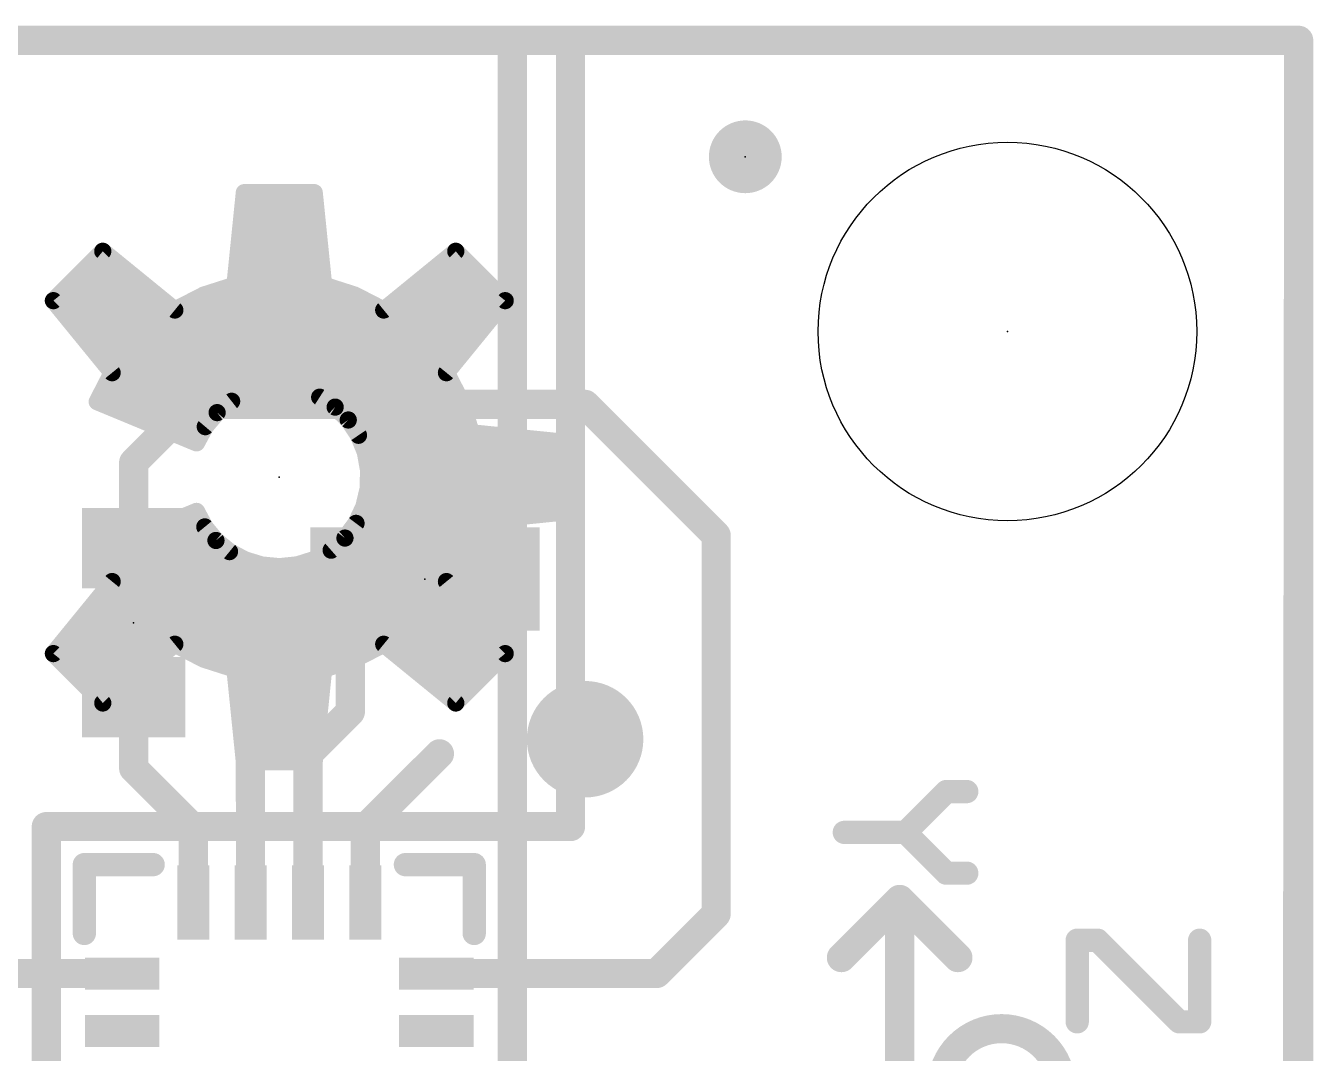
# Model space of a CAD drawing. Extents: x -0.1 to 17.9, y -8.9 to 17.9.
# Drawn here: x 6.68 to 17.91, y 8.95 to 17.91 of the extents above; entities that cross this region are included whole.
import ezdxf

# ---------------------------------------------------------------- set-up
doc = ezdxf.new("R2010")
doc.units = 0
for name, color, linetype in [('1', 12, 'CONTINUOUS'), ('16', 132, 'CONTINUOUS'), ('18', 110, 'CONTINUOUS'), ('20', 53, 'CONTINUOUS'), ('21', 41, 'CONTINUOUS'), ('22', 40, 'CONTINUOUS'), ('23', 53, 'CONTINUOUS'), ('24', 53, 'CONTINUOUS'), ('51', 53, 'CONTINUOUS')]:
    doc.layers.add(name, color=color, linetype=linetype)

# ---------------------------------------------------------------- blocks, each defined once
blk = doc.blocks.new('RECT')
blk.add_solid([(-0.5, -0.5), (0.5, -0.5), (-0.5, 0.5), (0.5, 0.5)])
blk = doc.blocks.new('PIE')
at = {"const_width": 0.5}
blk.add_lwpolyline([(0, -0.25, 1), (0, 0.25, 1), (0, -0.25)], format="xyb", dxfattribs=at)
blk = doc.blocks.new('ROUNDV')
at = {"const_width": 0.5}
blk.add_lwpolyline([(0, -0.25, 1), (0, 0.25, 1), (0, -0.25)], format="xyb", dxfattribs=at)

msp = doc.modelspace()

# ---------------------------------------------------------------- linework, layer by layer
at = {"layer": '1', "const_width": 0.254}
for points in [[(0, 17.78), (17.78, 17.78)], [(17.78, 17.78), (17.78, 0)], [(8.128, 14.605), (7.62, 14.097)], [(11.557, 14.605), (8.128, 14.605)], [(12.7, 13.462), (11.557, 14.605)], [(7.62, 14.097), (7.62, 13.35)], [(12.7, 10.16), (12.7, 13.462)], [(9.51, 11.923), (9.51, 13.081)], [(7.62, 12.05), (7.62, 11.43)], [(8.64, 10.26), (8.636, 12.065)], [(9.14, 11.553), (9.51, 11.923)], [(9.14, 10.26), (9.14, 11.553)], [(9.64, 10.91), (10.287, 11.557)], [(7.62, 11.43), (8.14, 10.91)], [(8.14, 10.91), (8.14, 10.26)], [(9.64, 10.26), (9.64, 10.91)], [(12.18, 9.64), (12.7, 10.16)], [(10.26, 9.64), (10.272, 9.652)], [(5.18, 9.64), (7.52, 9.64)], [(10.26, 9.64), (12.18, 9.64)]]:
    msp.add_lwpolyline(points, dxfattribs=at)
at = {"layer": '1', "const_width": 0.127}
for points in [[(17.8435, 17.78, 1), (17.7165, 17.78)], [(17.78, 17.7165, 1), (17.78, 17.8435)], [(8.128, 14.6685, 1), (8.128, 14.5415)], [(8.1729, 14.5601, 1), (8.0831, 14.6499)], [(11.6019, 14.6499, 1), (11.5121, 14.5601)], [(11.557, 14.5415, 1), (11.557, 14.6685)], [(7.6835, 14.097, 1), (7.5565, 14.097)], [(7.5751, 14.1419, 1), (7.6649, 14.0521)], [(12.7635, 13.462, 1), (12.6365, 13.462)], [(12.6551, 13.4171, 1), (12.7449, 13.5069)], [(7.5565, 13.35, 1), (7.6835, 13.35)], [(9.5735, 13.081, 1), (9.4465, 13.081)], [(7.6835, 12.05, 1), (7.5565, 12.05)], [(8.6995, 12.0651, 1), (8.5725, 12.0649)], [(9.5549, 11.8781, 1), (9.4651, 11.9679)], [(9.4465, 11.923, 1), (9.5735, 11.923)], [(9.2035, 11.553, 1), (9.0765, 11.553)], [(10.3319, 11.5121, 1), (10.2421, 11.6019)], [(9.0951, 11.5979, 1), (9.1849, 11.5081)], [(7.6649, 11.4749, 1), (7.5751, 11.3851)], [(7.5565, 11.43, 1), (7.6835, 11.43)], [(8.2035, 10.91, 1), (8.0765, 10.91)], [(8.0951, 10.8651, 1), (8.1849, 10.9549)], [(9.7035, 10.91, 1), (9.5765, 10.91)], [(9.5951, 10.9549, 1), (9.6849, 10.8651)], [(8.0765, 10.26, 1), (8.2035, 10.26)], [(8.5765, 10.2599, 1), (8.7035, 10.2601)], [(9.0765, 10.26, 1), (9.2035, 10.26)], [(9.5765, 10.26, 1), (9.7035, 10.26)], [(12.6365, 10.16, 1), (12.7635, 10.16)], [(12.7449, 10.1151, 1), (12.6551, 10.2049)], [(10.3169, 9.6071, 1), (10.2271, 9.6969)], [(7.52, 9.5765, 1), (7.52, 9.7035)], [(10.26, 9.7035, 1), (10.26, 9.5765)], [(10.2151, 9.6849, 1), (10.3049, 9.5951)], [(12.1351, 9.6849, 1), (12.2249, 9.5951)], [(12.18, 9.5765, 1), (12.18, 9.7035)]]:
    msp.add_lwpolyline(points, format="xyb", dxfattribs=at)
at = {"layer": '16', "const_width": 0.254}
for points in [[(0, 17.78), (11.43, 17.78)], [(17.78, 17.78), (10.922, 17.78)], [(10.922, 17.78), (10.922, 0)], [(11.43, 17.78), (11.43, 10.922)], [(17.78, 0), (17.78, 17.78)], [(11.43, 10.922), (6.858, 10.922)], [(6.858, 10.922), (6.858, 5.207)]]:
    msp.add_lwpolyline(points, dxfattribs=at)
at = {"layer": '16', "const_width": 0.127}
for points in [[(10.922, 17.8435, 1), (10.922, 17.7165)], [(10.9855, 17.78, 1), (10.8585, 17.78)], [(11.4935, 17.78, 1), (11.3665, 17.78)], [(11.43, 17.7165, 1), (11.43, 17.8435)], [(17.8435, 17.78, 1), (17.7165, 17.78)], [(17.78, 17.7165, 1), (17.78, 17.8435)], [(6.858, 10.9855, 1), (6.858, 10.8585)], [(6.9215, 10.922, 1), (6.7945, 10.922)], [(11.43, 10.8585, 1), (11.43, 10.9855)], [(11.3665, 10.922, 1), (11.4935, 10.922)]]:
    msp.add_lwpolyline(points, format="xyb", dxfattribs=at)
at = {"layer": '20', "const_width": 0.254}
for points in [[(17.78, 17.78), (0, 17.78)], [(17.76, 0), (17.78, 17.78)]]:
    msp.add_lwpolyline(points, dxfattribs=at)
at = {"layer": '20', "const_width": 0.127}
for points in [[(17.8435, 17.7799, 1), (17.7165, 17.7801)], [(17.78, 17.7165, 1), (17.78, 17.8435)]]:
    msp.add_lwpolyline(points, format="xyb", dxfattribs=at)
at = {"layer": '20'}
msp.add_circle((15.24, 15.24), 1.651, dxfattribs=at)
at = {"layer": '21'}
for points, const_width in [([(10.16, 13.1115), (10.16, 13.0505)], 0.4064), ([(7.6505, 12.7), (7.5895, 12.7)], 0.4064), ([(14.3515, 10.8715), (14.7074, 11.2274)], 0.2032), ([(14.7074, 11.2274), (14.8853, 11.2274)], 0.2032), ([(14.3515, 10.8715), (13.8176, 10.8715)], 0.2032), ([(14.7074, 10.5156), (14.3515, 10.8715)], 0.2032), ([(7.79, 10.59), (7.19, 10.59)], 0.2032), ([(7.19, 10.59), (7.19, 9.99)], 0.2032), ([(10.59, 10.59), (9.99, 10.59)], 0.2032), ([(10.59, 9.99), (10.59, 10.59)], 0.2032), ([(14.8853, 10.5156), (14.7074, 10.5156)], 0.2032), ([(14.3002, 10.287), (13.7922, 9.779)], 0.254), ([(14.3002, 7.747), (14.3002, 10.287)], 0.254), ([(14.3002, 10.287), (14.8082, 9.779)], 0.254), ([(15.8487, 9.2192), (15.8487, 9.931)], 0.2032), ([(15.8487, 9.931), (16.0266, 9.931)], 0.2032), ([(16.0266, 9.931), (16.7385, 9.2192)], 0.2032), ([(16.9164, 9.2192), (16.9164, 9.931)], 0.2032), ([(16.7385, 9.2192), (16.9164, 9.2192)], 0.2032)]:
    msp.add_lwpolyline(points, dxfattribs=dict(at, const_width=const_width))
for points, const_width in [([(10.2616, 13.1115, 1), (10.0584, 13.1115)], 0.2032), ([(10.0584, 13.0505, 1), (10.2616, 13.0505)], 0.2032), ([(7.5895, 12.8016, 1), (7.5895, 12.5984)], 0.2032), ([(7.6505, 12.5984, 1), (7.6505, 12.8016)], 0.2032), ([(14.7074, 11.2782, 1), (14.7074, 11.1766)], 0.1016), ([(14.7433, 11.1915, 1), (14.6714, 11.2633)], 0.1016), ([(14.8853, 11.1766, 1), (14.8853, 11.2782)], 0.1016), ([(13.8176, 10.9223, 1), (13.8176, 10.8207)], 0.1016), ([(14.3874, 10.9074, 1), (14.3155, 10.8356)], 0.1016), ([(14.3155, 10.9074, 1), (14.3874, 10.8356)], 0.1016), ([(14.3515, 10.8207, 1), (14.3515, 10.9223)], 0.1016), ([(7.19, 10.6408, 1), (7.19, 10.5392)], 0.1016), ([(7.2408, 10.59, 1), (7.1392, 10.59)], 0.1016), ([(7.79, 10.5392, 1), (7.79, 10.6408)], 0.1016), ([(9.99, 10.6408, 1), (9.99, 10.5392)], 0.1016), ([(10.6408, 10.59, 1), (10.5392, 10.59)], 0.1016), ([(10.59, 10.5392, 1), (10.59, 10.6408)], 0.1016), ([(14.7074, 10.5664, 1), (14.7074, 10.4648)], 0.1016), ([(14.6714, 10.4797, 1), (14.7433, 10.5515)], 0.1016), ([(14.8853, 10.4648, 1), (14.8853, 10.5664)], 0.1016), ([(14.3637, 10.287, 1), (14.2367, 10.287)], 0.127), ([(14.3451, 10.3319, 1), (14.2553, 10.2421)], 0.127), ([(14.3451, 10.2421, 1), (14.2553, 10.3319)], 0.127), ([(7.1392, 9.99, 1), (7.2408, 9.99)], 0.1016), ([(10.5392, 9.99, 1), (10.6408, 9.99)], 0.1016), ([(15.8995, 9.931, 1), (15.7979, 9.931)], 0.1016), ([(15.8487, 9.9818, 1), (15.8487, 9.8802)], 0.1016), ([(16.0626, 9.9669, 1), (15.9907, 9.8951)], 0.1016), ([(16.0266, 9.8802, 1), (16.0266, 9.9818)], 0.1016), ([(16.9672, 9.931, 1), (16.8656, 9.931)], 0.1016), ([(13.7473, 9.8239, 1), (13.8371, 9.7341)], 0.127), ([(14.7633, 9.7341, 1), (14.8531, 9.8239)], 0.127), ([(16.7385, 9.27, 1), (16.7385, 9.1684)], 0.1016), ([(16.9164, 9.1684, 1), (16.9164, 9.27)], 0.1016), ([(15.1892, 8.1124, 1), (15.1892, 9.1596, 1), (15.1892, 8.1124)], 0.254), ([(15.7979, 9.2192, 1), (15.8995, 9.2192)], 0.1016), ([(16.7025, 9.1833, 1), (16.7744, 9.2551)], 0.1016), ([(16.8656, 9.2192, 1), (16.9672, 9.2192)], 0.1016)]:
    msp.add_lwpolyline(points, format="xyb", dxfattribs=dict(at, const_width=const_width))
at = {"layer": '22', "const_width": 0.15}
for points in [[(8.5034, 15.6447), (8.5853, 16.4514)], [(8.5853, 16.4514), (9.1947, 16.4514)], [(9.1947, 16.4514), (9.2766, 15.6447)], [(8.575, 16.35), (9.205, 16.35)], [(8.5598, 16.2), (9.2202, 16.2)], [(8.5445, 16.05), (9.2355, 16.05)], [(6.92, 15.5092), (7.3508, 15.94)], [(7.3108, 15.9), (7.3999, 15.9)], [(7.3508, 15.94), (7.9792, 15.4276)], [(8.5293, 15.9), (9.2507, 15.9)], [(9.8008, 15.4276), (10.4292, 15.94)], [(10.3801, 15.9), (10.4692, 15.9)], [(10.4292, 15.94), (10.86, 15.5092)], [(7.1608, 15.75), (7.5838, 15.75)], [(8.2323, 15.5579), (8.5034, 15.6447)], [(8.5141, 15.75), (9.2659, 15.75)], [(9.2766, 15.6447), (9.5477, 15.5579)], [(10.1962, 15.75), (10.6192, 15.75)], [(7.0108, 15.6), (7.7678, 15.6)], [(7.9792, 15.4276), (8.2323, 15.5579)], [(8.3637, 15.6), (9.4163, 15.6)], [(9.5477, 15.5579), (9.8008, 15.4276)], [(10.0122, 15.6), (10.7692, 15.6)], [(7.4324, 14.8808), (6.92, 15.5092)], [(6.9683, 15.45), (7.9517, 15.45)], [(8.0227, 15.45), (9.7573, 15.45)], [(9.8283, 15.45), (10.8117, 15.45)], [(10.86, 15.5092), (10.3476, 14.8808)], [(7.0906, 15.3), (10.6894, 15.3)], [(7.2129, 15.15), (10.5671, 15.15)], [(7.3352, 15), (10.4448, 15)], [(7.302, 14.6278), (7.4324, 14.8808)], [(10.3476, 14.8808), (10.4779, 14.6277)], [(7.4165, 14.85), (10.3635, 14.85)], [(8.9338, 14.75), (8.7736, 14.7425)], [(9.0922, 14.7246), (8.9338, 14.75)], [(7.3392, 14.7), (8.6132, 14.7)], [(8.6182, 14.7025), (8.4744, 14.6315)], [(8.7736, 14.7425), (8.6182, 14.7025)], [(9.2421, 14.6674), (9.0922, 14.7246)], [(9.1568, 14.7), (10.4407, 14.7)], [(9.3771, 14.5808), (9.2421, 14.6674)], [(8.1682, 14.269), (7.302, 14.6278)], [(7.4898, 14.55), (8.3701, 14.55)], [(8.348, 14.5327), (8.2445, 14.4101)], [(8.4744, 14.6315), (8.348, 14.5327)], [(9.4916, 14.4684), (9.3771, 14.5808)], [(9.4085, 14.55), (10.5028, 14.55)], [(10.4779, 14.6277), (10.5647, 14.3566)], [(8.2445, 14.4101), (8.1682, 14.269)], [(9.5808, 14.335), (9.4916, 14.4684)], [(7.8519, 14.4), (8.239, 14.4)], [(9.5374, 14.4), (10.5508, 14.4)], [(9.6408, 14.1863), (9.5808, 14.335)], [(10.5647, 14.3566), (11.3714, 14.2747)], [(9.6151, 14.25), (11.3714, 14.25)], [(9.6691, 14.0284), (9.6408, 14.1863)], [(11.3714, 14.2747), (11.3714, 13.6653)], [(9.6562, 14.1), (11.3714, 14.1)], [(9.6646, 13.868), (9.6691, 14.0284)], [(9.6274, 13.7119), (9.6646, 13.868)], [(9.6669, 13.95), (11.3714, 13.95)], [(9.6484, 13.8), (11.3714, 13.8)], [(7.302, 13.3122), (8.1682, 13.671)], [(8.1175, 13.65), (8.1794, 13.65)], [(8.1682, 13.671), (8.2404, 13.5359)], [(9.5592, 13.5668), (9.6274, 13.7119)], [(9.5983, 13.65), (11.2207, 13.65)], [(11.3714, 13.6653), (10.5647, 13.5834)], [(8.2404, 13.5359), (8.3375, 13.4175)], [(9.4627, 13.4386), (9.5592, 13.5668)], [(10.5647, 13.5834), (10.4779, 13.3123)], [(7.7554, 13.5), (8.2699, 13.5)], [(8.3375, 13.4175), (8.4559, 13.3204)], [(9.3421, 13.3328), (9.4627, 13.4386)], [(9.5089, 13.5), (10.538, 13.5)], [(7.4324, 13.0592), (7.302, 13.3122)], [(7.3933, 13.35), (8.4198, 13.35)], [(8.4559, 13.3204), (8.591, 13.2482)], [(9.2024, 13.2539), (9.3421, 13.3328)], [(9.3617, 13.35), (10.49, 13.35)], [(10.4779, 13.3123), (10.3476, 13.0592)], [(7.3598, 13.2), (8.7752, 13.2)], [(8.591, 13.2482), (8.7376, 13.2037)], [(8.7376, 13.2037), (8.89, 13.1887)], [(8.89, 13.1887), (9.0496, 13.2052)], [(8.9995, 13.2), (10.4201, 13.2)], [(9.0496, 13.2052), (9.2024, 13.2539)], [(6.92, 12.4308), (7.4324, 13.0592)], [(7.4249, 13.05), (10.3551, 13.05)], [(10.3476, 13.0592), (10.86, 12.4308)], [(7.3026, 12.9), (10.4774, 12.9)], [(7.1803, 12.75), (10.5997, 12.75)], [(7.058, 12.6), (10.722, 12.6)], [(7.9792, 12.5124), (7.3508, 12)], [(8.2323, 12.3821), (7.9792, 12.5124)], [(9.8008, 12.5124), (9.5477, 12.3821)], [(10.4292, 12), (9.8008, 12.5124)], [(7.3508, 12), (6.92, 12.4308)], [(6.9357, 12.45), (7.9027, 12.45)], [(8.1004, 12.45), (9.6796, 12.45)], [(9.8773, 12.45), (10.8443, 12.45)], [(10.86, 12.4308), (10.4292, 12)], [(7.0508, 12.3), (7.7187, 12.3)], [(8.5034, 12.2953), (8.2323, 12.3821)], [(8.4887, 12.3), (9.2913, 12.3)], [(8.5853, 11.4886), (8.5034, 12.2953)], [(9.2766, 12.2953), (9.1947, 11.4886)], [(9.5477, 12.3821), (9.2766, 12.2953)], [(10.0613, 12.3), (10.7292, 12.3)], [(7.2008, 12.15), (7.5348, 12.15)], [(8.5182, 12.15), (9.2619, 12.15)], [(10.2452, 12.15), (10.5792, 12.15)], [(8.5334, 12), (9.2466, 12)], [(8.5486, 11.85), (9.2314, 11.85)], [(8.5638, 11.7), (9.2162, 11.7)], [(8.5791, 11.55), (9.2009, 11.55)], [(9.1947, 11.4886), (8.5853, 11.4886)]]:
    msp.add_lwpolyline(points, dxfattribs=at)
at = {"layer": '22', "const_width": 0.075}
for points in [[(8.5853, 16.4889, 1), (8.5853, 16.4139)], [(8.6226, 16.4476, 1), (8.548, 16.4552)], [(9.232, 16.4552, 1), (9.1574, 16.4476)], [(9.1947, 16.4139, 1), (9.1947, 16.4889)], [(8.575, 16.3875, 1), (8.575, 16.3125)], [(9.205, 16.3125, 1), (9.205, 16.3875)], [(8.5598, 16.2375, 1), (8.5598, 16.1625)], [(9.2202, 16.1625, 1), (9.2202, 16.2375)], [(8.5445, 16.0875, 1), (8.5445, 16.0125)], [(9.2355, 16.0125, 1), (9.2355, 16.0875)], [(7.3108, 15.9375, 1), (7.3108, 15.8625)], [(7.3745, 15.9691, 1), (7.3271, 15.9109)], [(7.3773, 15.9135, 1), (7.3243, 15.9665)], [(7.3999, 15.8625, 1), (7.3999, 15.9375)], [(8.5293, 15.9375, 1), (8.5293, 15.8625)], [(9.2507, 15.8625, 1), (9.2507, 15.9375)], [(10.3801, 15.9375, 1), (10.3801, 15.8625)], [(10.4557, 15.9665, 1), (10.4027, 15.9135)], [(10.4529, 15.9109, 1), (10.4055, 15.9691)], [(10.4692, 15.8625, 1), (10.4692, 15.9375)], [(7.1608, 15.7875, 1), (7.1608, 15.7125)], [(7.5838, 15.7125, 1), (7.5838, 15.7875)], [(8.5141, 15.7875, 1), (8.5141, 15.7125)], [(8.5148, 15.609, 1), (8.492, 15.6804)], [(9.288, 15.6804, 1), (9.2652, 15.609)], [(9.2659, 15.7125, 1), (9.2659, 15.7875)], [(10.1962, 15.7875, 1), (10.1962, 15.7125)], [(10.6192, 15.7125, 1), (10.6192, 15.7875)], [(7.0108, 15.6375, 1), (7.0108, 15.5625)], [(7.7678, 15.5625, 1), (7.7678, 15.6375)], [(8.2208, 15.5936, 1), (8.2437, 15.5222)], [(8.2494, 15.5246, 1), (8.2151, 15.5913)], [(8.3637, 15.6375, 1), (8.3637, 15.5625)], [(8.4661, 15.6485, 1), (8.5407, 15.6409)], [(9.2393, 15.6409, 1), (9.3139, 15.6485)], [(9.4163, 15.5625, 1), (9.4163, 15.6375)], [(9.5649, 15.5913, 1), (9.5306, 15.5246)], [(9.5363, 15.5222, 1), (9.5592, 15.5936)], [(10.0122, 15.6375, 1), (10.0122, 15.5625)], [(10.7692, 15.5625, 1), (10.7692, 15.6375)], [(6.9491, 15.5329, 1), (6.8909, 15.4855)], [(6.8935, 15.5357, 1), (6.9465, 15.4827)], [(6.9683, 15.4875, 1), (6.9683, 15.4125)], [(7.962, 15.4609, 1), (7.9964, 15.3943)], [(7.9517, 15.4125, 1), (7.9517, 15.4875)], [(8.0227, 15.4875, 1), (8.0227, 15.4125)], [(9.7573, 15.4125, 1), (9.7573, 15.4875)], [(9.7836, 15.3943, 1), (9.818, 15.4609)], [(9.8283, 15.4875, 1), (9.8283, 15.4125)], [(10.8117, 15.4125, 1), (10.8117, 15.4875)], [(10.8891, 15.4855, 1), (10.8309, 15.5329)], [(10.8335, 15.4827, 1), (10.8865, 15.5357)], [(7.9555, 15.3985, 1), (8.0029, 15.4567)], [(9.7771, 15.4567, 1), (9.8245, 15.3985)], [(7.0906, 15.3375, 1), (7.0906, 15.2625)], [(10.6894, 15.2625, 1), (10.6894, 15.3375)], [(7.2129, 15.1875, 1), (7.2129, 15.1125)], [(10.5671, 15.1125, 1), (10.5671, 15.1875)], [(7.3352, 15.0375, 1), (7.3352, 14.9625)], [(10.4448, 14.9625, 1), (10.4448, 15.0375)], [(7.4657, 14.8636, 1), (7.3991, 14.898)], [(7.4033, 14.8571, 1), (7.4615, 14.9045)], [(10.3809, 14.898, 1), (10.3143, 14.8636)], [(10.3185, 14.9045, 1), (10.3767, 14.8571)], [(7.4165, 14.8875, 1), (7.4165, 14.8125)], [(8.9398, 14.7871, 1), (8.9279, 14.713)], [(8.9356, 14.7126, 1), (8.9321, 14.7875)], [(10.3635, 14.8125, 1), (10.3635, 14.8875)], [(7.3392, 14.7375, 1), (7.3392, 14.6625)], [(8.6089, 14.7388, 1), (8.6276, 14.6662)], [(8.6348, 14.6688, 1), (8.6017, 14.7361)], [(8.6132, 14.6625, 1), (8.6132, 14.7375)], [(8.7718, 14.78, 1), (8.7753, 14.7051)], [(8.7829, 14.7062, 1), (8.7642, 14.7789)], [(9.1056, 14.7597, 1), (9.0789, 14.6896)], [(9.0863, 14.6876, 1), (9.0982, 14.7617)], [(9.1568, 14.7375, 1), (9.1568, 14.6625)], [(9.2624, 14.699, 1), (9.2219, 14.6359)], [(9.2287, 14.6324, 1), (9.2555, 14.7025)], [(10.4407, 14.6625, 1), (10.4407, 14.7375)], [(7.3164, 14.6624, 1), (7.2876, 14.5932)], [(7.2687, 14.645, 1), (7.3353, 14.6106)], [(7.4898, 14.5875, 1), (7.4898, 14.5125)], [(8.3249, 14.5622, 1), (8.3711, 14.5032)], [(8.3766, 14.5085, 1), (8.3193, 14.5569)], [(8.3701, 14.5125, 1), (8.3701, 14.5875)], [(8.4578, 14.6652, 1), (8.4909, 14.5979)], [(8.4975, 14.602, 1), (8.4513, 14.6611)], [(9.4034, 14.6076, 1), (9.3509, 14.554)], [(9.3569, 14.5492, 1), (9.3974, 14.6124)], [(9.4085, 14.5875, 1), (9.4085, 14.5125)], [(10.5136, 14.6392, 1), (10.4422, 14.6163)], [(10.4446, 14.6106, 1), (10.5113, 14.6449)], [(10.5028, 14.5125, 1), (10.5028, 14.5875)], [(8.2775, 14.3923, 1), (8.2115, 14.428)], [(9.5228, 14.4893, 1), (9.4604, 14.4476)], [(9.4654, 14.4417, 1), (9.5179, 14.4952)], [(7.8519, 14.4375, 1), (7.8519, 14.3625)], [(8.2158, 14.4343, 1), (8.2731, 14.3859)], [(8.239, 14.3625, 1), (8.239, 14.4375)], [(9.5374, 14.4375, 1), (9.5374, 14.3625)], [(9.6155, 14.3491, 1), (9.546, 14.321)], [(9.5496, 14.3142, 1), (9.6119, 14.3559)], [(10.5685, 14.3939, 1), (10.5609, 14.3193)], [(10.529, 14.3452, 1), (10.6004, 14.368)], [(10.5508, 14.3625, 1), (10.5508, 14.4375)], [(8.1352, 14.2868, 1), (8.2012, 14.2512)], [(8.1538, 14.2344, 1), (8.1826, 14.3036)], [(9.6151, 14.2875, 1), (9.6151, 14.2125)], [(9.6777, 14.1929, 1), (9.6038, 14.1796)], [(11.4089, 14.2747, 1), (11.3339, 14.2747)], [(11.3676, 14.2374, 1), (11.3752, 14.312)], [(11.3714, 14.2125, 1), (11.3714, 14.2875)], [(9.606, 14.1722, 1), (9.6755, 14.2003)], [(9.6562, 14.1375, 1), (9.6562, 14.0625)], [(11.3714, 14.0625, 1), (11.3714, 14.1375)], [(9.7066, 14.0273, 1), (9.6316, 14.0294)], [(9.6322, 14.0217, 1), (9.706, 14.035)], [(9.7011, 13.8593, 1), (9.6281, 13.8767)], [(9.6669, 13.9875, 1), (9.6669, 13.9125)], [(11.3714, 13.9125, 1), (11.3714, 13.9875)], [(9.6484, 13.8375, 1), (9.6484, 13.7625)], [(9.6271, 13.869, 1), (9.7021, 13.8669)], [(11.3714, 13.7625, 1), (11.3714, 13.8375)], [(8.1175, 13.6875, 1), (8.1175, 13.6125)], [(8.2013, 13.6887, 1), (8.1351, 13.6533)], [(8.1826, 13.6364, 1), (8.1538, 13.7056)], [(8.1794, 13.6125, 1), (8.1794, 13.6875)], [(9.5983, 13.6875, 1), (9.5983, 13.6125)], [(9.591, 13.7206, 1), (9.6639, 13.7032)], [(9.6614, 13.696, 1), (9.5935, 13.7279)], [(11.2207, 13.6125, 1), (11.2207, 13.6875)], [(11.3339, 13.6653, 1), (11.4089, 13.6653)], [(11.3752, 13.628, 1), (11.3676, 13.7026)], [(8.2694, 13.5597, 1), (8.2114, 13.5121)], [(8.2073, 13.5182, 1), (8.2735, 13.5536)], [(9.5252, 13.5827, 1), (9.5931, 13.5508)], [(9.5891, 13.5442, 1), (9.5292, 13.5893)], [(10.5609, 13.6207, 1), (10.5685, 13.5461)], [(10.6004, 13.572, 1), (10.529, 13.5948)], [(7.7554, 13.5375, 1), (7.7554, 13.4625)], [(8.2699, 13.4625, 1), (8.2699, 13.5375)], [(8.3613, 13.4465, 1), (8.3138, 13.3885)], [(8.3086, 13.3937, 1), (8.3665, 13.4413)], [(9.4328, 13.4611, 1), (9.4927, 13.416)], [(9.4874, 13.4104, 1), (9.438, 13.4668)], [(9.5089, 13.5375, 1), (9.5089, 13.4625)], [(10.538, 13.4625, 1), (10.538, 13.5375)], [(7.3353, 13.3294, 1), (7.2687, 13.295)], [(7.2876, 13.3468, 1), (7.3164, 13.2776)], [(7.3933, 13.3875, 1), (7.3933, 13.3125)], [(8.4736, 13.3534, 1), (8.4383, 13.2873)], [(8.4198, 13.3125, 1), (8.4198, 13.3875)], [(8.4322, 13.2914, 1), (8.4797, 13.3493)], [(9.3174, 13.361, 1), (9.3668, 13.3046)], [(9.3605, 13.3001, 1), (9.3237, 13.3654)], [(9.3617, 13.3875, 1), (9.3617, 13.3125)], [(10.5113, 13.2951, 1), (10.4446, 13.3294)], [(10.49, 13.3125, 1), (10.49, 13.3875)], [(7.3598, 13.2375, 1), (7.3598, 13.1625)], [(8.6019, 13.284, 1), (8.5801, 13.2123)], [(8.5733, 13.2151, 1), (8.6087, 13.2812)], [(8.7413, 13.241, 1), (8.7339, 13.1664)], [(8.7267, 13.1678, 1), (8.7485, 13.2396)], [(8.7752, 13.1625, 1), (8.7752, 13.2375)], [(8.8861, 13.226, 1), (8.8939, 13.1514)], [(8.8863, 13.1514, 1), (8.8937, 13.226)], [(8.9995, 13.2375, 1), (8.9995, 13.1625)], [(9.0382, 13.2409, 1), (9.061, 13.1694)], [(9.0534, 13.1679, 1), (9.0457, 13.2425)], [(9.184, 13.2865, 1), (9.2209, 13.2212)], [(9.2138, 13.2182, 1), (9.191, 13.2896)], [(10.4201, 13.1625, 1), (10.4201, 13.2375)], [(10.4422, 13.3237, 1), (10.5136, 13.3008)], [(7.4249, 13.0875, 1), (7.4249, 13.0125)], [(7.3991, 13.042, 1), (7.4657, 13.0764)], [(7.4615, 13.0355, 1), (7.4033, 13.0829)], [(10.3767, 13.0829, 1), (10.3185, 13.0355)], [(10.3143, 13.0764, 1), (10.3809, 13.042)], [(10.3551, 13.0125, 1), (10.3551, 13.0875)], [(7.3026, 12.9375, 1), (7.3026, 12.8625)], [(10.4774, 12.8625, 1), (10.4774, 12.9375)], [(7.1803, 12.7875, 1), (7.1803, 12.7125)], [(10.5997, 12.7125, 1), (10.5997, 12.7875)], [(7.058, 12.6375, 1), (7.058, 12.5625)], [(7.9964, 12.5457, 1), (7.962, 12.4791)], [(8.0029, 12.4833, 1), (7.9555, 12.5415)], [(9.8245, 12.5415, 1), (9.7771, 12.4833)], [(9.818, 12.4791, 1), (9.7836, 12.5457)], [(10.722, 12.5625, 1), (10.722, 12.6375)], [(6.9465, 12.4573, 1), (6.8935, 12.4043)], [(6.8909, 12.4545, 1), (6.9491, 12.4071)], [(6.9357, 12.4875, 1), (6.9357, 12.4125)], [(7.9027, 12.4125, 1), (7.9027, 12.4875)], [(8.1004, 12.4875, 1), (8.1004, 12.4125)], [(9.6796, 12.4125, 1), (9.6796, 12.4875)], [(9.8773, 12.4875, 1), (9.8773, 12.4125)], [(10.8309, 12.4071, 1), (10.8891, 12.4545)], [(10.8865, 12.4043, 1), (10.8335, 12.4573)], [(10.8443, 12.4125, 1), (10.8443, 12.4875)], [(7.0508, 12.3375, 1), (7.0508, 12.2625)], [(7.7187, 12.2625, 1), (7.7187, 12.3375)], [(8.2437, 12.4178, 1), (8.2208, 12.3464)], [(8.2151, 12.3487, 1), (8.2494, 12.4154)], [(8.4887, 12.3375, 1), (8.4887, 12.2625)], [(8.5407, 12.2991, 1), (8.4661, 12.2915)], [(8.492, 12.2596, 1), (8.5148, 12.331)], [(9.2652, 12.331, 1), (9.288, 12.2596)], [(9.3139, 12.2915, 1), (9.2393, 12.2991)], [(9.2913, 12.2625, 1), (9.2913, 12.3375)], [(9.5306, 12.4154, 1), (9.5649, 12.3487)], [(9.5592, 12.3464, 1), (9.5363, 12.4178)], [(10.0613, 12.3375, 1), (10.0613, 12.2625)], [(10.7292, 12.2625, 1), (10.7292, 12.3375)], [(7.2008, 12.1875, 1), (7.2008, 12.1125)], [(7.5348, 12.1125, 1), (7.5348, 12.1875)], [(8.5182, 12.1875, 1), (8.5182, 12.1125)], [(9.2619, 12.1125, 1), (9.2619, 12.1875)], [(10.2452, 12.1875, 1), (10.2452, 12.1125)], [(10.5792, 12.1125, 1), (10.5792, 12.1875)], [(7.3271, 12.0291, 1), (7.3745, 11.9709)], [(7.3243, 11.9735, 1), (7.3773, 12.0265)], [(8.5334, 12.0375, 1), (8.5334, 11.9625)], [(9.2466, 11.9625, 1), (9.2466, 12.0375)], [(10.4027, 12.0265, 1), (10.4557, 11.9735)], [(10.4055, 11.9709, 1), (10.4529, 12.0291)], [(8.5486, 11.8875, 1), (8.5486, 11.8125)], [(9.2314, 11.8125, 1), (9.2314, 11.8875)], [(8.5638, 11.7375, 1), (8.5638, 11.6625)], [(9.2162, 11.6625, 1), (9.2162, 11.7375)], [(8.5791, 11.5875, 1), (8.5791, 11.5125)], [(9.2009, 11.5125, 1), (9.2009, 11.5875)], [(8.5853, 11.5261, 1), (8.5853, 11.4511)], [(8.548, 11.4848, 1), (8.6226, 11.4924)], [(9.1574, 11.4924, 1), (9.232, 11.4848)], [(9.1947, 11.4511, 1), (9.1947, 11.5261)]]:
    msp.add_lwpolyline(points, format="xyb", dxfattribs=at)
at = {"layer": '23'}
for p in [(12.954, 16.764), (15.24, 15.24), (10.16, 13.081), (7.62, 12.7)]:
    msp.add_point(p, dxfattribs=at)
at = {"layer": '24'}
msp.add_point((8.89, 13.97), dxfattribs=at)
at = {"layer": '51', "const_width": 0.1524}
for points in [[(9.915, 13.305), (10.405, 13.305)], [(7.396, 12.455), (7.396, 12.945)], [(7.844, 12.945), (7.844, 12.455)], [(10.405, 12.857), (9.915, 12.857)]]:
    msp.add_lwpolyline(points, dxfattribs=at)
at = {"layer": '51', "const_width": 0.0762}
for points in [[(9.915, 13.3431, 1), (9.915, 13.2669)], [(10.405, 13.2669, 1), (10.405, 13.3431)], [(7.4341, 12.945, 1), (7.3579, 12.945)], [(7.8821, 12.945, 1), (7.8059, 12.945)], [(9.915, 12.8951, 1), (9.915, 12.8189)], [(10.405, 12.8189, 1), (10.405, 12.8951)], [(7.3579, 12.455, 1), (7.4341, 12.455)], [(7.8059, 12.455, 1), (7.8821, 12.455)]]:
    msp.add_lwpolyline(points, format="xyb", dxfattribs=at)

# ---------------------------------------------------------------- block references
at = {"layer": '1'}
for name, p, xscale, yscale in [('PIE', (12.954, 16.764), 0.635, 0.635), ('RECT', (9.51, 13.081), 0.7, 0.9), ('RECT', (10.81, 13.081), 0.7, 0.9)]:
    msp.add_blockref(name, p, dxfattribs=dict(at, xscale=xscale, yscale=yscale))
for p, xscale, yscale, rotation in [((7.62, 13.35), 0.7, 0.9, 270), ((7.62, 12.05), 0.7, 0.9, 270), ((8.14, 10.26), 0.65, 0.28, 90), ((8.64, 10.26), 0.65, 0.28, 90), ((9.14, 10.26), 0.65, 0.28, 90), ((9.64, 10.26), 0.65, 0.28, 90), ((7.52, 9.64), 0.65, 0.28, 180), ((10.26, 9.64), 0.65, 0.28, 180), ((7.52, 9.14), 0.65, 0.28, 180), ((10.26, 9.14), 0.65, 0.28, 180)]:
    msp.add_blockref('RECT', p, dxfattribs=dict(at, xscale=xscale, yscale=yscale, rotation=rotation))
at = {"layer": '18', "xscale": 1.016, "yscale": 1.016}
msp.add_blockref('ROUNDV', (11.557, 11.684), dxfattribs=at)
msp.add_blockref('ROUNDV', (11.557, 11.684), dxfattribs=at)
at = {"layer": '51', "xscale": 0.3, "yscale": 0.5999}
for p in [(9.756, 13.0762), (10.5688, 13.0762)]:
    msp.add_blockref('RECT', p, dxfattribs=at)
at = {"layer": '51', "xscale": 0.3, "yscale": 0.5999, "rotation": 270}
for p in [(7.6152, 13.104), (7.6152, 12.2912)]:
    msp.add_blockref('RECT', p, dxfattribs=at)

doc.saveas('drawing.dxf')
